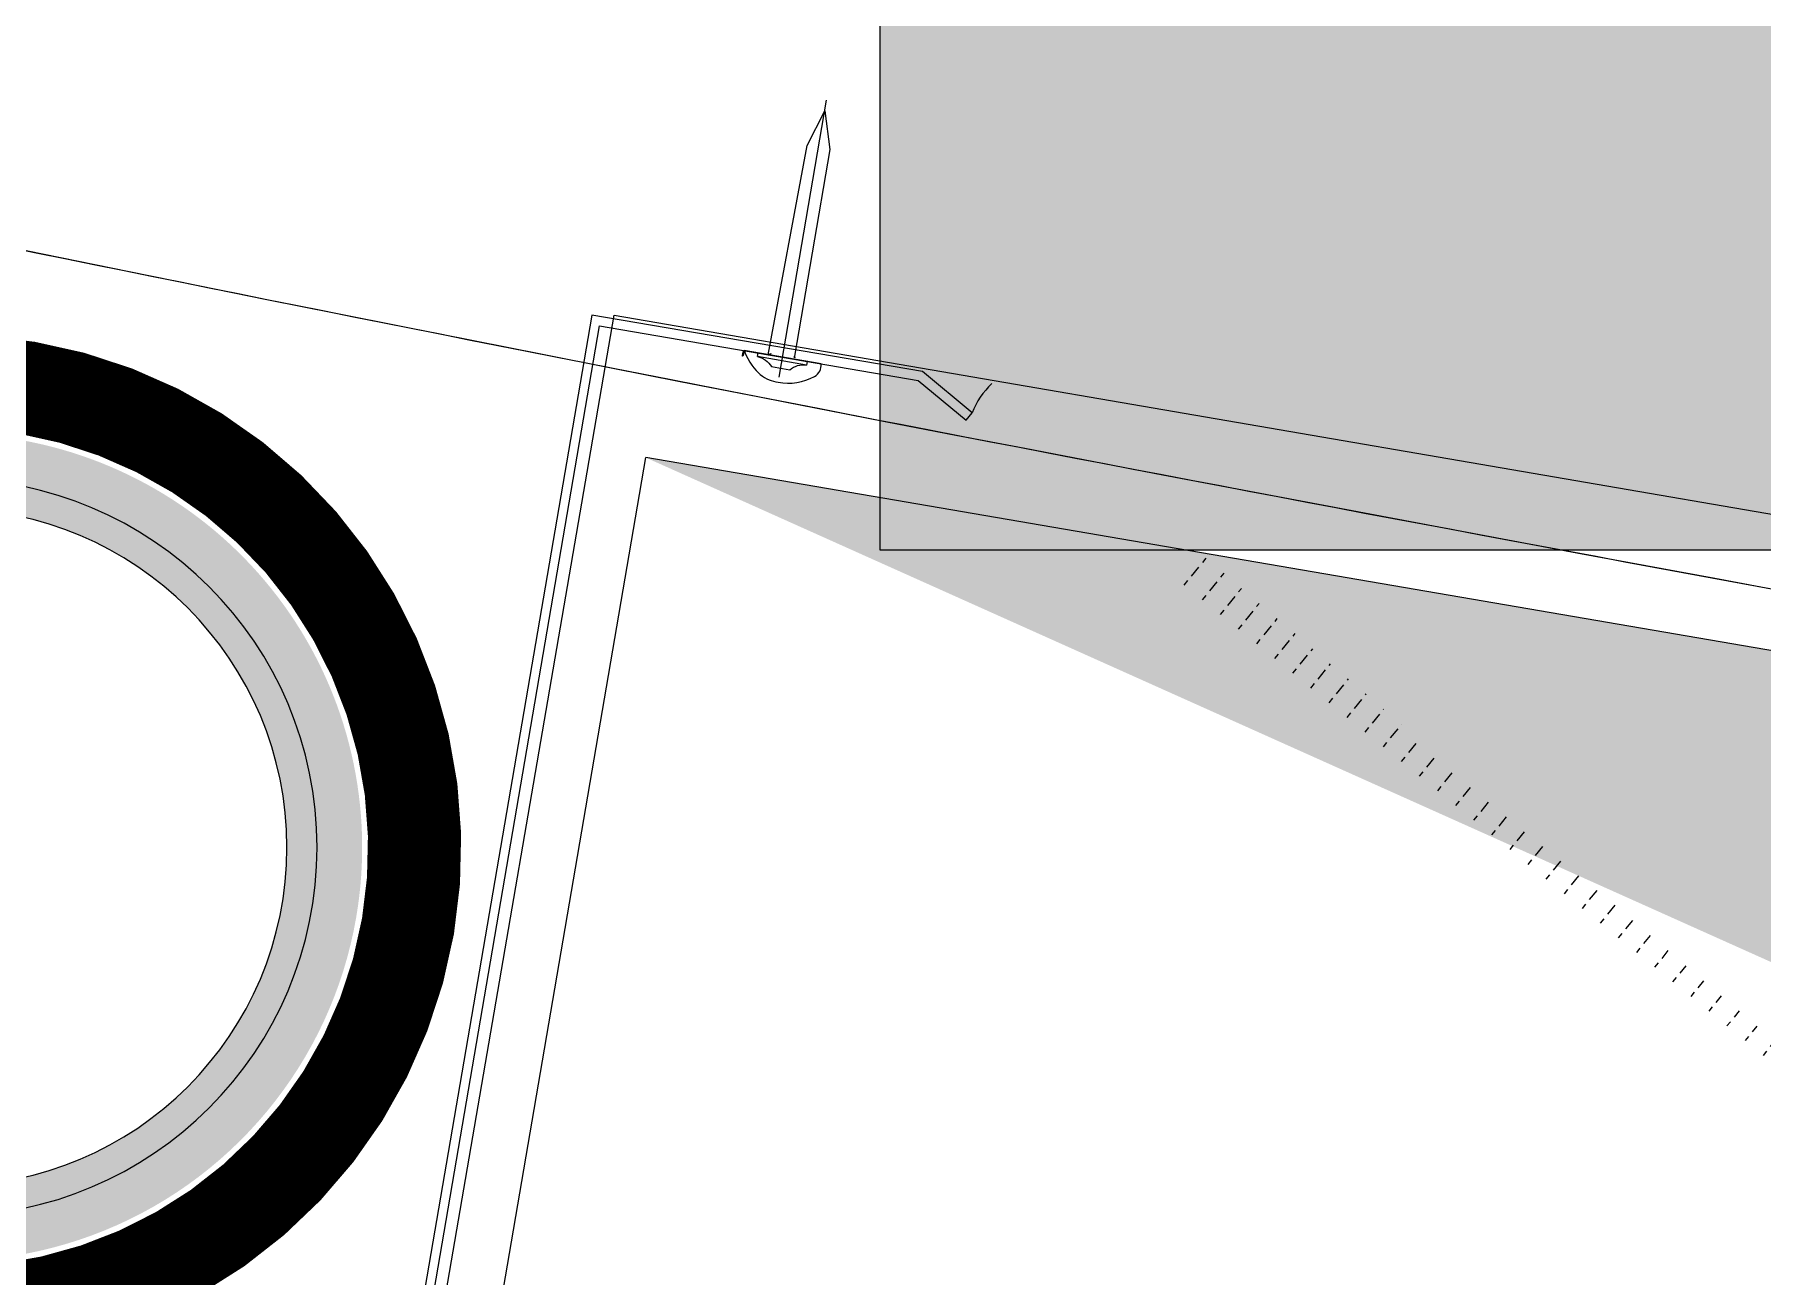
# Model space of a CAD drawing. Header units: inches. Extents: x 0 to 1813292486, y 0 to 3473589894.
# Drawn here: x 600522999.9 to 600523277.9, y 3473205868 to 3473206067.8 of the extents above; entities that cross this region are included whole.
import ezdxf
from ezdxf.enums import TextEntityAlignment as Align

# ---------------------------------------------------------------- set-up
doc = ezdxf.new("R2010")
doc.units = ezdxf.units.IN
doc.header["$LTSCALE"] = 1000
doc.header["$MEASUREMENT"] = 0
doc.linetypes.add('AX-MALL-WALL-P02-QT$0$CENTER', pattern=[2, 1.25, -0.25, 0.25, -0.25])
doc.linetypes.add('AX-MALL-WALL-P02-QT$0$DASHED', pattern=[0.75, 0.5, -0.25])
for name, color, linetype in [('A-Anno-Note', 241, 'Continuous'), ('AX-MALL-P02-200$0$A-Anno-Note', 241, 'Continuous'), ('AX-MALL-WALL-P02$0$A-Anno-Note', 241, 'Continuous'), ('AX-MALL-WALL-P02-QT$0$A-Anno-Note', 241, 'Continuous'), ('AX-MALL-WALL-P02-QT$0$A-Detl-Patt', 8, 'Continuous'), ('AX-MALL-WALL-P02-QT$0$A-Detl-Thin', 131, 'Continuous'), ('AX-MALL-WALL-P02-QT$0$A-Wall', 2, 'Continuous'), ('AX-MALL-WALL-P02-QT$0$A-Wall-Patt', 13, 'Continuous'), ('AX-MALL-WALL-P02-QT$0$GC', 2, 'Continuous'), ('AX-MALL-WALL-P02-QT$0$L18', 6, 'Continuous'), ('AX-MALL-WALL-P02-QT$0$SEAL', 95, 'Continuous'), ('AX-MALL-WALL-P02-QT$0$STAIR', 9, 'AX-MALL-WALL-P02-QT$0$DASHED'), ('AX-MALL-WALL-P02-QT$0$zx', 1, 'AX-MALL-WALL-P02-QT$0$CENTER'), ('PX-MALL-P02-LG$0$P-Exsh', 31, 'Continuous'), ('PX-MALL-P02-LG$0$P-Hydt-Boxx', 221, 'Continuous'), ('PX-MALL-P02-LG$0$P-Hydt-Pipe', 221, 'Continuous'), ('PX-MALL-P02-LG$0$P-Pipe-Risr', 7, 'Continuous'), ('PX-MALL-P02-LG$0$P-Pipe-Risr-Arch', 6, 'Continuous'), ('PX-MALL-P02-LG$0$P-Pipe-Risr-W100', 6, 'Continuous'), ('PX-MALL-P02-LG$0$P-Pipe-Risr-W50', 6, 'Continuous'), ('SX-MALL-WALL-L-2F~3F$0$S-COLU', 30, 'Continuous'), ('SX-MALL-WALL-L-2F~3F$0$S-PATT-BMCO', 7, 'Continuous')]:
    doc.layers.add(name, color=color, linetype=linetype)
doc.layers.add('AX-MALL-WALL-P02-QT$0$XC-T', color=4, linetype='Continuous', lineweight=40)
doc.styles.add('PX-MALL-P02-LG$0$jzfz', font='gbenor.shx', dxfattribs={"bigfont": 'gbcbig.shx'})

# ---------------------------------------------------------------- blocks, each defined once
blk = doc.blocks.new('AX-MALL-WALL-P02-QT$0$tj')
at = {"layer": 'AX-MALL-WALL-P02-QT$0$A-Detl-Patt'}
h = blk.add_hatch(dxfattribs=at)
h.set_pattern_fill('STEEL', color=256, scale=100.0000000000001, angle=50.43183869082386)
h.set_pattern_definition([(75.00000000004839, (-14278.19445574284, 156289.8254051208), (-153.3407249234246, 41.08752340989569), []), (75.00000000004839, (-14317.88195610046, 156358.5661673546), (-153.3407249234246, 41.08752340989569), [])])
edge = h.paths.add_edge_path()
edge.add_line((88101.273016572, 47666.64152574539), (87883.93542659283, 47459.84604215622))
edge.add_line((87883.93542659283, 47459.84604215622), (91571.54751467705, 43584.64122533798))
edge.add_arc((262949.389629302, 558937.705083496), 543101.4133620498, 251.6057364187558, 260.0288666978238)
edge.add_arc((172180.8466627672, -2862.146247219684), 27099.9982179492, 64.7128659603706, 96.9316049602786, ccw=False)
edge.add_arc((262948.9730309481, 558936.3205539446), 543099.9677998082, 261.6155114784545, 271.7251478115656)
edge.add_line((279298.9759148359, 16082.51663446426), (279298.9759315252, 16382.65274763107))
edge.add_arc((262948.9742454757, 558936.3204835369), 542799.9676941936, 261.62020364125146, 271.7261014454634, ccw=False)
edge.add_arc((172180.8456921196, -2862.14609140989), 27400.00151046549, 64.80631838577902, 96.83815911678944)
edge.add_arc((262949.394896181, 558937.7037490648), 542801.4137571028, 251.6136389015772, 260.02417327084333, ccw=False)
edge.add_line((91737.26096642017, 43845.69257831573), (88101.273016572, 47666.64152574539))
at = {"layer": 'AX-MALL-WALL-P02-QT$0$A-Detl-Thin'}
blk.add_lwpolyline([(186250.0144456625, 24489.12446784973, 0.02393523573401804), (187668.1778839827, 24209.85707235336)], format="xyb", dxfattribs=at)
blk = doc.blocks.new('SX-MALL-WALL-L-2F~3F')
at = {"layer": 'SX-MALL-WALL-L-2F~3F$0$S-PATT-BMCO'}
h = blk.add_hatch(color=256, dxfattribs=at)
h.dxf.hatch_style = 1
h.paths.add_polyline_path([(600327837.3068982, 3473085990.563696), (600328493.2686002, 3473085746.198715), (600328737.6335828, 3473086402.160417), (600328081.6718808, 3473086646.525399)])
at = {"layer": 'SX-MALL-WALL-L-2F~3F$0$S-COLU'}
blk.add_lwpolyline([(600327837.3068982, 3473085990.563696), (600328493.2686002, 3473085746.198715), (600328737.6335828, 3473086402.160417), (600328081.6718808, 3473086646.525399)], close=True, dxfattribs=at)
blk = doc.blocks.new('SX-MALL-WALL-2F~3F')
blk.add_blockref('SX-MALL-WALL-L-2F~3F', (0, 0))
blk = doc.blocks.new('AX-MALL-WALL-P02-QT$0$SD37x42')
at = {"layer": 'AX-MALL-WALL-P02-QT$0$L18'}
for points in [[(-4, 0.5999999999986585, 0.2084405735842766), (-1.5, 1.799999999998704), (1.5, 1.799999999998704, 0.2084405735842766), (4, 0.5999999999986585), (-4.000000000001819, 0.5999999999986585), (-4, -1.250555214937776e-12), (4, 1.250555214937776e-12), (4, 0.5999999999986585)], [(-2.350000000000364, -7.958078640513122e-13, -0.414213562373131), (-1.850000000000364, -0.5000000000007958), (-1.850000000000364, -34.2000000000013), (0, -40.2000000000013), (1.849999999999454, -34.2000000000013), (1.849999999999454, -0.5000000000007958, -0.414213562373095), (2.349999999999454, -7.958078640513122e-13)]]:
    blk.add_lwpolyline(points, format="xyb", dxfattribs=at)
at = {"layer": 'AX-MALL-WALL-P02-QT$0$zx'}
blk.add_line((0, 3.284486051296312), (0, -41.9599113763594), dxfattribs=at)
blk = doc.blocks.new('AX-MALL-WALL-P02-QT$0$Pm6-sh')
at = {"layer": 'AX-MALL-WALL-P02-QT$0$SEAL'}
h = blk.add_hatch(dxfattribs=at)
h.set_pattern_fill('ANSI37', color=256, scale=10, style=0)
h.set_pattern_definition([(44.99999999999999, (-19.99160936398599, -250.6485757686158), (-0.8838834764831844, 0.8838834764831844), []), (135, (-19.99160936398599, -250.6485757686158), (-0.8838834764831844, -0.8838834764831844), [])])
edge = h.paths.add_edge_path()
edge.add_arc((-0.1900467915774766, -4.521582304008564), 8.617608668481965, 88.77925127449454, 128.8620474018337)
edge.add_arc((-4.281924022181625, 0.5745069437180255), 2.082086379939756, 129.1744172430505, 196.0173535343711)
edge.add_line((-6.283179994102795, -2.273736754432321e-13), (6.283179994102795, -1.13686837721616e-13))
edge.add_arc((4.281924022181697, 0.574506943718061), 2.082086379939664, 343.9826464656304, 410.8255827569511)
edge.add_arc((0.1900467915774762, -4.521582304008486), 8.617608668481887, 51.13795259816609, 91.22074872550532)
blk.add_lwpolyline([(-0.006453183339459656, 4.094070460008197, 0.176699502915152), (-5.597143060081123, 2.188595719429372, 0.300218596868722), (-6.283179994102795, -2.273736754432321e-13), (6.283179994102795, -1.13686837721616e-13, 0.3002185968687222), (5.597143060081095, 2.188595719429372, 0.1766995029151519), (0.006453183339488078, 4.094070460008197)], format="xyb", dxfattribs=at)
blk = doc.blocks.new('AX-MALL-WALL-P02-QT$0$1300XF')
at = {"layer": 'AX-MALL-WALL-P02-QT$0$SEAL'}
h = blk.add_hatch(dxfattribs=at)
h.set_pattern_fill('ANSI33', color=256, scale=15, angle=209.9999999999999, style=0)
h.set_pattern_definition([(284.9999999999998, (-14726210.65778494, -9147197.322050596), (-3.622221848584005, -0.9705714191344534), []), (284.9999999999998, (-14726208.36138831, -9147198.64787581), (-3.622221848584005, -0.9705714191344534), [1.874999999999999, -0.9374999999999993])])
edge = h.paths.add_edge_path()
edge.add_line((936.9084697644575, -240.0695339366794), (947.8939430973842, -242.8843806274235))
edge.add_line((947.8939431160688, -242.884380631207), (937.8765725400299, -245.686578564404))
edge.add_arc((924.7738736216561, -245.0528916381882), 13.11801348290959, 357.2311568340137, 382.326659324864)
at = {"color": 4, "ltscale": 10}
blk.add_lwpolyline([(952.2166069821105, -429.1864013746381, -0.08331468260540871), (817.0773010216653, -604.1000171712949), (274.1162508055568, -255.7887004967779), (952.2949094976648, -429.2064241860062), (996.8880384489894, -254.8176262397319), (318.7093797512352, -81.39990255609155), (274.1162508055568, -255.7887004967779)], format="xyb", dxfattribs=at)
at = {"layer": 'AX-MALL-WALL-P02-QT$0$GC', "linetype": 'ByBlock'}
blk.add_lwpolyline([(958.2771010565921, -413.5917132328614), (958.277134451957, -413.5917217787355), (998.3185694515123, -257.3533202093095), (947.910966247262, -244.4372016936541), (938.2806609272957, -247.1311243698001), (937.876572519599, -245.6865785606205), (947.8939427398145, -242.8843807354569), (1000.143949085788, -256.2725847325637), (959.3578365407302, -415.417092865333), (959.3578365407302, -415.417092865333), (954.9767517149448, -432.5151076577604), (953.5236941538169, -432.1427855770453)], close=True, dxfattribs=at)
at = {"layer": 'AX-MALL-WALL-P02-QT$0$SEAL'}
blk.add_lwpolyline([(936.9084697644575, -240.0695339366794, -0.1099395372882252), (937.8765725195408, -245.6865785624832)], format="xyb", dxfattribs=at)
at = {"layer": 'AX-MALL-WALL-P02-QT$0$STAIR', "rotation": 165.628106395928}
blk.add_blockref('AX-MALL-WALL-P02-QT$0$SD37x42', (969.3768010772183, -249.9374685026123), dxfattribs=at)
at = {"layer": 'AX-MALL-WALL-P02-QT$0$XC-T', "extrusion": (0, 0, -1), "zscale": -1, "rotation": 194.371893604072}
blk.add_blockref('AX-MALL-WALL-P02-QT$0$Pm6-sh', (-969.3768010772183, -249.9374685026123), dxfattribs=at)
blk = doc.blocks.new('AX-MALL-WALL-P02-QT$0$mqst2')
at = {"color": 6, "xscale": -1, "rotation": 335.9008015717351}
blk.add_blockref('AX-MALL-WALL-P02-QT$0$1300XF', (310517.1553931236, -41425.82207489014), dxfattribs=at)
blk = doc.blocks.new('AX-MALL-WALL-P02-QT')
at = {"layer": 'AX-MALL-WALL-P02-QT$0$A-Wall-Patt'}
h = blk.add_hatch(dxfattribs=at)
h.set_pattern_fill('普通砖', color=256, scale=200, style=0)
h.set_pattern_definition([(45, (0, 359.0227), (-353.55353201463, 353.55353201463), [])])
h.paths.add_polyline_path([(600327618.6019145, 3473086150.797895, 0.01003275432247529), (600328136.5212703, 3473085836.321428), (600328193.0466757, 3473085957.949141), (600328133.6017723, 3473086069.781638, -0.008024764021550121), (600327725.8127092, 3473086319.634637)])
at = {"layer": 'AX-MALL-WALL-P02-QT$0$A-Wall'}
blk.add_arc((600335713.0174161, 3473098897.97273), 15100.00094674813, 237.5845824592215, 239.8838432346503, dxfattribs=at)
at = {"layer": 'AX-MALL-WALL-P02-QT$0$A-Anno-Note', "rotation": 339.5681613092181}
blk.add_blockref('AX-MALL-WALL-P02-QT$0$mqst2', (600052179.2710491, 3473232742.396311), dxfattribs=at)
at = {"layer": 'AX-MALL-WALL-P02-QT$0$A-Detl-Thin'}
blk.add_blockref('SX-MALL-WALL-2F~3F', (0, 0), dxfattribs=at)
at = {"layer": 'AX-MALL-WALL-P02-QT$0$A-Detl-Thin', "rotation": 339.5681613091762}
blk.add_blockref('AX-MALL-WALL-P02-QT$0$tj', (600144118.6961328, 3473128496.287411), dxfattribs=at)
blk = doc.blocks.new('AX-MALL-WALL-P02')
at = {"layer": 'AX-MALL-WALL-P02$0$A-Anno-Note'}
blk.add_blockref('AX-MALL-WALL-P02-QT', (0, 0), dxfattribs=at)
blk = doc.blocks.new('PX-MALL-P02-LG$0$XHS1')
at = {"layer": 'PX-MALL-P02-LG$0$P-Hydt-Boxx', "ltscale": 0.7}
for p, q in [((-349.9969997406006, 239.9999995231628), (-349.9969996213913, 60)), ((350.0030006170273, 60), (-349.996999502182, 60))]:
    blk.add_line(p, q, dxfattribs=at)
blk.add_solid([(350.0030006170273, 240), (350.0030002593994, 60.00000047683716), (-349.9969996213913, 60)], dxfattribs=at)
blk = doc.blocks.new('PX-MALL-P02-LG$0$20211220143732')
at = {"layer": 'PX-MALL-P02-LG$0$P-Hydt-Boxx', "ltscale": 0.7, "xscale": -1}
blk.add_blockref('PX-MALL-P02-LG$0$XHS1', (-349.9969999989844, 0), dxfattribs=at)
blk = doc.blocks.new('PX-MALL-P02-LG$0$P-Risr')
at = {"layer": 'PX-MALL-P02-LG$0$P-Pipe-Risr-W50'}
h = blk.add_hatch(color=0, dxfattribs=at)
edge = h.paths.add_edge_path()
edge.add_ellipse((0, 0), major_axis=(47.05795628796547, 47.05795628796547), ratio=0.9999999999999695, start_angle=225.0000000000009, end_angle=405.0000000000009, ccw=False)
edge.add_ellipse((0, 0), major_axis=(47.05795628796764, 47.05795628796764), ratio=0.9999999999998785, start_angle=133.9675974886221, end_angle=225.0000000000035, ccw=False)
edge.add_line((-66.53919663240958, 1.199087783927098), (-54.4367953546693, 1.199087783927098))
edge.add_ellipse((0, 0), major_axis=(-38.50196423560672, 38.50196423560672), ratio=0.9999999999999859, start_angle=43.73814098242129, end_angle=134.9999999999996)
edge.add_ellipse((0, 0), major_axis=(38.50196423561096, 38.50196423561096), ratio=0.9999999999998216, start_angle=225.0000000000051, end_angle=405.0000000000051)
edge.add_ellipse((0, 0), major_axis=(38.50196423560679, 38.50196423560679), ratio=0.9999999999999831, start_angle=45.00000000000048, end_angle=133.7381409824204)
edge.add_line((-54.43679535467527, 1.199087783927098), (-66.53919663241555, 1.199087783927098))
edge.add_ellipse((0, 0), major_axis=(-47.05795628796762, 47.05795628796762), ratio=0.9999999999998742, start_angle=-45.00000000000358, end_angle=43.967597488629224, ccw=False)
at = {"layer": 'PX-MALL-P02-LG$0$P-Pipe-Risr-Arch', "ltscale": 0.7}
blk.add_circle((0, 0), 59.29000000000001, dxfattribs=at)
at = {"layer": 'PX-MALL-P02-LG$0$P-Pipe-Risr-W100', "color": 0, "const_width": 15}
blk.add_lwpolyline([(-75, 0, 1), (75, 0, 1)], format="xyb", close=True, dxfattribs=at)
at = {"layer": 'PX-MALL-P02-LG$0$P-Pipe-Risr-W50'}
blk.add_circle((0, 0), 54.45000000000001, dxfattribs=at)
at = {"layer": 'PX-MALL-P02-LG$0$P-Pipe-Risr', "style": 'PX-MALL-P02-LG$0$jzfz', "width": 0.6, "flags": 1}
for tag, p in [('SYS-MARK', (0.3310501334344735, -45.65933377496549)), ('RANGE', (0.3337570973526454, -45.67887874227017))]:
    blk.add_attdef(tag, text='', height=0.015625, dxfattribs=at).set_placement(p, align=Align.MIDDLE)
blk = doc.blocks.new('PX-MALL-P02-LG')
at = {"layer": 'PX-MALL-P02-LG$0$P-Exsh', "rotation": 149.8408954705718}
blk.add_blockref('PX-MALL-P02-LG$0$20211220143732', (600327837.3586597, 3473086069.477576), dxfattribs=at)
at = {"layer": 'PX-MALL-P02-LG$0$P-Hydt-Pipe', "color": 221, "xscale": -1, "rotation": 59.84089337091542}
blk.add_blockref('PX-MALL-P02-LG$0$P-Risr', (600327680.1851454, 3473085998.025967), dxfattribs=at)
blk = doc.blocks.new('AX-MALL-P02-200')
at = {"layer": 'AX-MALL-P02-200$0$A-Anno-Note'}
blk.add_blockref('AX-MALL-WALL-P02', (0, 0), dxfattribs=at)
blk.add_blockref('PX-MALL-P02-LG', (0, 0), dxfattribs=at)

msp = doc.modelspace()

# ---------------------------------------------------------------- block references
at = {"layer": 'A-Anno-Note', "rotation": 20.43183869077545}
msp.add_blockref('AX-MALL-P02-200', (1250392458.527329, 9048125.682563305), dxfattribs=at)

doc.saveas('drawing.dxf')
